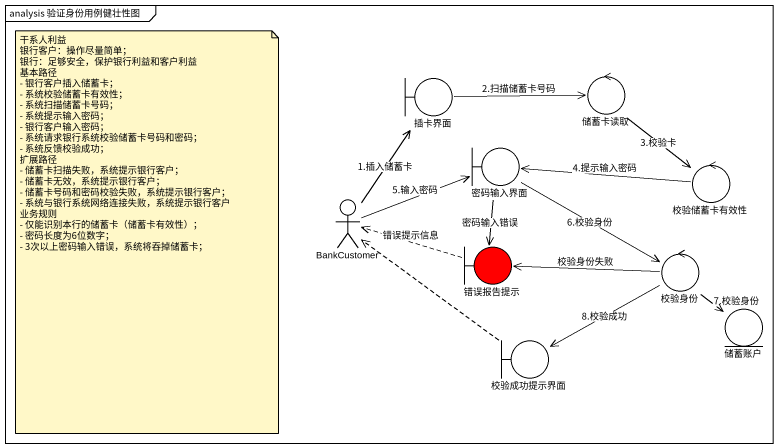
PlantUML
@startuml
mainframe analysis 验证身份用例健壮性图
boundary 插卡界面
control 储蓄卡读取
boundary 密码输入界面
control 校验储蓄卡有效性
actor BankCustomer
boundary 错误报告提示 #FF0000
control 校验身份
entity 储蓄账户
boundary 校验成功提示界面
插卡界面 -right-> 储蓄卡读取 : 2.扫描储蓄卡号码
储蓄卡读取 --> 校验储蓄卡有效性 : 3.校验卡
密码输入界面 --> 错误报告提示 : 密码输入错误
密码输入界面 -right-> 校验身份 : 6.校验身份
校验储蓄卡有效性 -left-> 密码输入界面 : 4.提示输入密码
BankCustomer -up-> 插卡界面 : 1.插入储蓄卡
BankCustomer -right-> 密码输入界面 : 5.输入密码
错误报告提示 .left.> BankCustomer : 错误提示信息
校验身份 -left-> 错误报告提示 : 校验身份失败
校验身份 --> 储蓄账户 : 7.校验身份
校验身份 -left-> 校验成功提示界面 : 8.校验成功
校验成功提示界面 .up.> BankCustomer
note as N1
  干系人利益
  银行客户：操作尽量简单；
  银行：足够安全，保护银行利益和客户利益
  基本路径
  - 银行客户插入储蓄卡；
  - 系统校验储蓄卡有效性；
  - 系统扫描储蓄卡号码；
  - 系统提示输入密码；
  - 银行客户输入密码；
  - 系统请求银行系统校验储蓄卡号码和密码；
  - 系统反馈校验成功；
  扩展路径
  - 储蓄卡扫描失败，系统提示银行客户；
  - 储蓄卡无效，系统提示银行客户；
  - 储蓄卡号码和密码校验失败，系统提示银行客户；
  - 系统与银行系统网络连接失败，系统提示银行客户
  业务规则
  - 仅能识别本行的储蓄卡（储蓄卡有效性）；
  - 密码长度为6位数字；
  - 3次以上密码输入错误，系统将吞掉储蓄卡；
end note
@enduml
